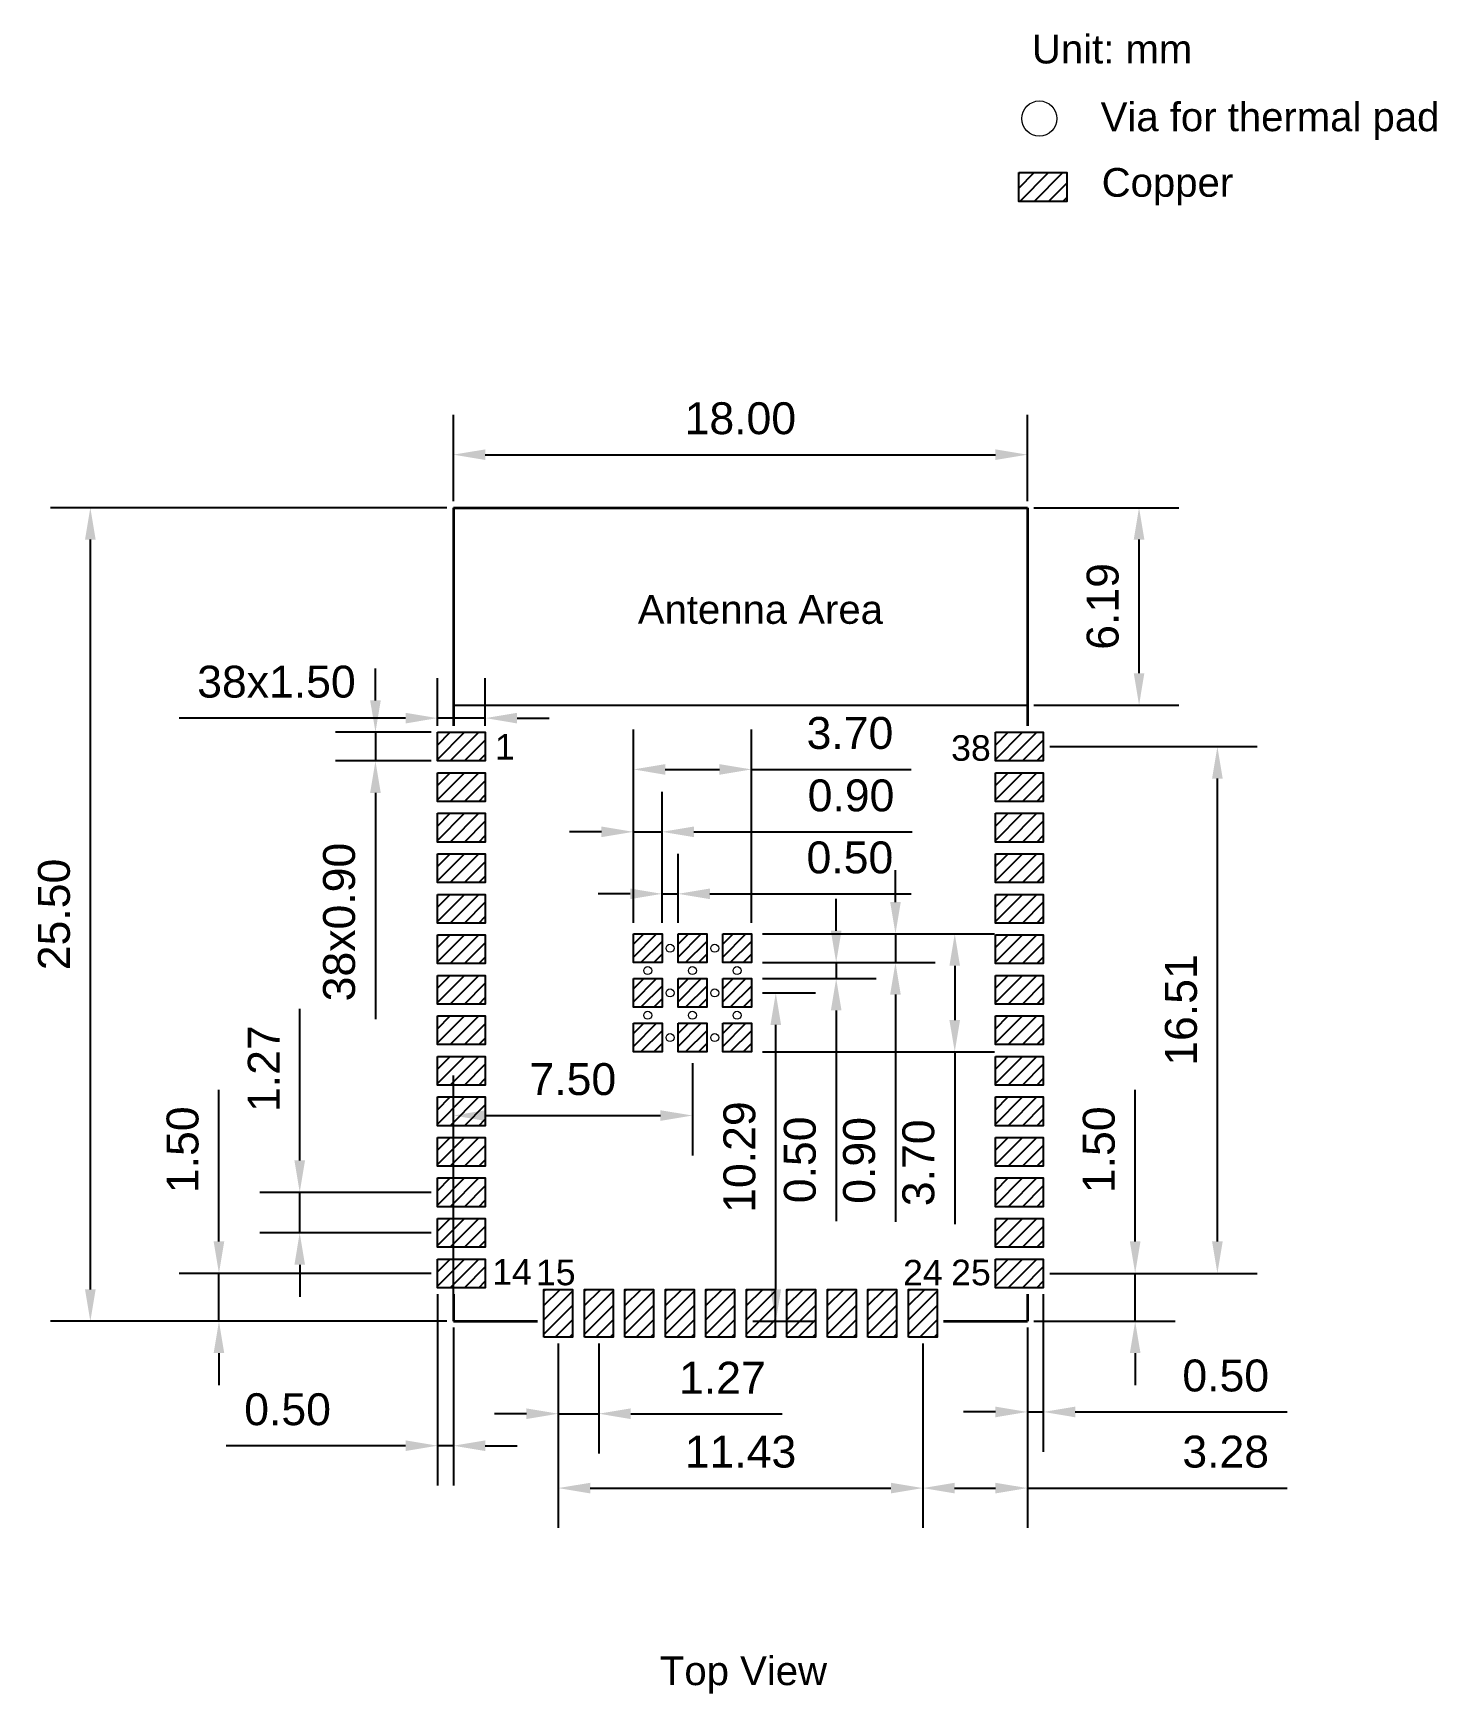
# Model space of a CAD drawing. Header units: millimetres. Extents: x 273.7 to 317.8, y 85.7 to 137.8.
import ezdxf

# ---------------------------------------------------------------- set-up
doc = ezdxf.new("R2010")
doc.units = ezdxf.units.MM
doc.layers.add('Outline', color=7, linetype='Continuous', lineweight=35)
doc.layers.add('细实线', color=7, linetype='Continuous', lineweight=15)
doc.layers.add('SOLDERMASKTOP_P', color=5, linetype='Continuous')
doc.styles.get("Standard").update_dxf_attribs({"font": 'arial.ttf'})
doc.dimstyles.new('ISO-25', dxfattribs={"dimtxt": 1, "dimasz": 1, "dimexe": 1.25, "dimexo": 0.2, "dimtad": 1, "dimzin": 1, "dimdsep": 46, "dimtxsty": 'Standard', "dimcen": 2.5, "dimadec": 0, "dimazin": 0, "dimtfac": 1, "dimtmove": 0, "dimatfit": 3, "dimfxl": 1, "dimarcsym": 0})

# ---------------------------------------------------------------- blocks, each defined once
blk = doc.blocks.new('*D800')
at = {"layer": 'Defpoints', "color": 0, "lineweight": -3, "transparency": 16777216}
for p in [(304.91, 124.573), (286.91, 122.912), (304.91, 122.912)]:
    blk.add_point(p, dxfattribs=at)
at = {"layer": '细实线', "color": 0, "lineweight": -2, "transparency": 16777216}
for p, q in [((286.91, 123.112), (286.91, 125.823)), ((304.91, 123.112), (304.91, 125.823)), ((287.91, 124.573), (303.91, 124.573))]:
    blk.add_line(p, q, dxfattribs=at)
at = {"layer": '细实线', "color": 0, "lineweight": -3, "transparency": 16777216}
for points in [[(287.91, 124.739), (287.91, 124.406), (286.91, 124.573)], [(303.91, 124.739), (303.91, 124.406), (304.91, 124.573)]]:
    blk.add_solid(points, dxfattribs=at)
at = {"layer": '细实线', "color": 0, "lineweight": -3, "transparency": 16777216, "insert": (295.91, 125.708), "char_height": 1, "attachment_point": 5}
blk.add_mtext('18.00', dxfattribs=at)
blk = doc.blocks.new('*D801')
at = {"layer": 'Defpoints', "color": 0, "lineweight": -3, "transparency": 16777216}
for p in [(286.91, 122.912), (275.525, 97.412), (286.91, 97.412)]:
    blk.add_point(p, dxfattribs=at)
at = {"layer": '细实线', "color": 0, "lineweight": -2, "transparency": 16777216}
for p, q in [((286.71, 122.912), (274.275, 122.912)), ((275.525, 121.912), (275.525, 98.412)), ((286.71, 97.412), (274.275, 97.412))]:
    blk.add_line(p, q, dxfattribs=at)
at = {"layer": '细实线', "color": 0, "lineweight": -3, "transparency": 16777216}
for points in [[(275.358, 121.912), (275.692, 121.912), (275.525, 122.912)], [(275.358, 98.412), (275.692, 98.412), (275.525, 97.412)]]:
    blk.add_solid(points, dxfattribs=at)
at = {"layer": '细实线', "color": 0, "lineweight": -3, "transparency": 16777216, "insert": (274.39, 110.162), "char_height": 1, "attachment_point": 5, "rotation": 90}
blk.add_mtext('25.50', dxfattribs=at)
blk = doc.blocks.new('*D802')
at = {"layer": 'Defpoints', "color": 0, "lineweight": -3, "transparency": 16777216}
for p in [(286.41, 116.316), (286.41, 115.872), (287.91, 115.872)]:
    blk.add_point(p, dxfattribs=at)
at = {"layer": '细实线', "color": 0, "lineweight": -2, "transparency": 16777216}
for p, q in [((286.41, 116.072), (286.41, 117.566)), ((287.91, 116.072), (287.91, 117.566)), ((285.41, 116.316), (278.314, 116.316)), ((287.91, 116.316), (286.41, 116.316)), ((288.91, 116.316), (289.91, 116.316))]:
    blk.add_line(p, q, dxfattribs=at)
at = {"layer": '细实线', "color": 0, "lineweight": -3, "transparency": 16777216}
for points in [[(285.41, 116.483), (285.41, 116.149), (286.41, 116.316)], [(288.91, 116.483), (288.91, 116.149), (287.91, 116.316)]]:
    blk.add_solid(points, dxfattribs=at)
at = {"layer": '细实线', "color": 0, "lineweight": -3, "transparency": 16777216, "insert": (281.362, 117.452), "char_height": 1, "attachment_point": 5}
blk.add_mtext('38x1.50', dxfattribs=at)
blk = doc.blocks.new('*D803')
at = {"layer": 'Defpoints', "color": 0, "lineweight": -3, "transparency": 16777216}
for p in [(286.41, 115.872), (284.467, 114.972), (286.41, 114.972)]:
    blk.add_point(p, dxfattribs=at)
at = {"layer": '细实线', "color": 0, "lineweight": -2, "transparency": 16777216}
for p, q in [((284.467, 116.872), (284.467, 117.872)), ((286.21, 115.872), (283.217, 115.872)), ((284.467, 115.872), (284.467, 114.972)), ((286.21, 114.972), (283.217, 114.972)), ((284.467, 113.972), (284.467, 106.876))]:
    blk.add_line(p, q, dxfattribs=at)
at = {"layer": '细实线', "color": 0, "lineweight": -3, "transparency": 16777216}
for points in [[(284.3, 116.872), (284.633, 116.872), (284.467, 115.872)], [(284.3, 113.972), (284.633, 113.972), (284.467, 114.972)]]:
    blk.add_solid(points, dxfattribs=at)
at = {"layer": '细实线', "color": 0, "lineweight": -3, "transparency": 16777216, "insert": (283.331, 109.924), "char_height": 1, "attachment_point": 5, "rotation": 90}
blk.add_mtext('38x0.90', dxfattribs=at)
blk = doc.blocks.new('*D804')
at = {"layer": 'Defpoints', "color": 0, "lineweight": -3, "transparency": 16777216}
for p in [(286.41, 98.462), (286.91, 97.412), (286.91, 93.511)]:
    blk.add_point(p, dxfattribs=at)
at = {"layer": '细实线', "color": 0, "lineweight": -2, "transparency": 16777216}
for p, q in [((286.41, 98.262), (286.41, 92.261)), ((286.91, 97.212), (286.91, 92.261)), ((285.41, 93.511), (279.789, 93.511)), ((286.91, 93.511), (286.41, 93.511)), ((287.91, 93.511), (288.91, 93.511))]:
    blk.add_line(p, q, dxfattribs=at)
at = {"layer": '细实线', "color": 0, "lineweight": -3, "transparency": 16777216}
for points in [[(285.41, 93.678), (285.41, 93.344), (286.41, 93.511)], [(287.91, 93.678), (287.91, 93.344), (286.91, 93.511)]]:
    blk.add_solid(points, dxfattribs=at)
at = {"layer": '细实线', "color": 0, "lineweight": -3, "transparency": 16777216, "insert": (281.711, 94.647), "char_height": 1, "attachment_point": 5}
blk.add_mtext('0.50', dxfattribs=at)
blk = doc.blocks.new('*D805')
at = {"layer": 'Defpoints', "color": 0, "lineweight": -3, "transparency": 16777216}
for p in [(279.559, 98.912), (286.41, 98.912), (286.91, 97.412)]:
    blk.add_point(p, dxfattribs=at)
at = {"layer": '细实线', "color": 0, "lineweight": -2, "transparency": 16777216}
for p, q in [((279.559, 99.912), (279.559, 104.662)), ((286.21, 98.912), (278.309, 98.912)), ((279.559, 97.412), (279.559, 98.912)), ((286.71, 97.412), (278.309, 97.412)), ((279.559, 96.412), (279.559, 95.412))]:
    blk.add_line(p, q, dxfattribs=at)
at = {"layer": '细实线', "color": 0, "lineweight": -3, "transparency": 16777216}
for points in [[(279.392, 99.912), (279.725, 99.912), (279.559, 98.912)], [(279.392, 96.412), (279.725, 96.412), (279.559, 97.412)]]:
    blk.add_solid(points, dxfattribs=at)
at = {"layer": '细实线', "color": 0, "lineweight": -3, "transparency": 16777216, "insert": (278.423, 102.787), "char_height": 1, "attachment_point": 5, "rotation": 90}
blk.add_mtext('1.50', dxfattribs=at)
blk = doc.blocks.new('*D806')
at = {"layer": 'Defpoints', "color": 0, "lineweight": -3, "transparency": 16777216}
for p in [(282.091, 101.452), (286.41, 101.452), (286.41, 100.182)]:
    blk.add_point(p, dxfattribs=at)
at = {"layer": '细实线', "color": 0, "lineweight": -2, "transparency": 16777216}
for p, q in [((282.091, 102.452), (282.091, 107.206)), ((286.21, 101.452), (280.841, 101.452)), ((282.091, 100.182), (282.091, 101.452)), ((286.21, 100.182), (280.841, 100.182)), ((282.091, 99.182), (282.091, 98.182))]:
    blk.add_line(p, q, dxfattribs=at)
at = {"layer": '细实线', "color": 0, "lineweight": -3, "transparency": 16777216}
for points in [[(281.925, 102.452), (282.258, 102.452), (282.091, 101.452)], [(281.925, 99.182), (282.258, 99.182), (282.091, 100.182)]]:
    blk.add_solid(points, dxfattribs=at)
at = {"layer": '细实线', "color": 0, "lineweight": -3, "transparency": 16777216, "insert": (280.964, 105.329), "char_height": 1, "attachment_point": 5, "rotation": 90}
blk.add_mtext('1.27', dxfattribs=at)
blk = doc.blocks.new('*D807')
at = {"layer": 'Defpoints', "color": 0, "lineweight": -3, "transparency": 16777216}
for p in [(290.2, 96.912), (291.47, 96.912), (291.47, 94.514)]:
    blk.add_point(p, dxfattribs=at)
at = {"layer": '细实线', "color": 0, "lineweight": -2, "transparency": 16777216}
for p, q in [((290.2, 96.712), (290.2, 93.264)), ((291.47, 96.712), (291.47, 93.264)), ((289.2, 94.514), (288.2, 94.514)), ((290.2, 94.514), (291.47, 94.514)), ((292.47, 94.514), (297.223, 94.514))]:
    blk.add_line(p, q, dxfattribs=at)
at = {"layer": '细实线', "color": 0, "lineweight": -3, "transparency": 16777216}
for points in [[(289.2, 94.68), (289.2, 94.347), (290.2, 94.514)], [(292.47, 94.68), (292.47, 94.347), (291.47, 94.514)]]:
    blk.add_solid(points, dxfattribs=at)
at = {"layer": '细实线', "color": 0, "lineweight": -3, "transparency": 16777216, "insert": (295.347, 95.641), "char_height": 1, "attachment_point": 5}
blk.add_mtext('1.27', dxfattribs=at)
blk = doc.blocks.new('*D808')
at = {"layer": 'Defpoints', "color": 0, "lineweight": -3, "transparency": 16777216}
for p in [(304.91, 97.412), (301.63, 96.912), (304.91, 92.183)]:
    blk.add_point(p, dxfattribs=at)
at = {"layer": '细实线', "color": 0, "lineweight": -2, "transparency": 16777216}
for p, q in [((304.91, 97.212), (304.91, 90.933)), ((301.63, 96.712), (301.63, 90.933)), ((302.63, 92.183), (303.91, 92.183)), ((304.91, 92.183), (313.054, 92.183))]:
    blk.add_line(p, q, dxfattribs=at)
at = {"layer": '细实线', "color": 0, "lineweight": -3, "transparency": 16777216}
for points in [[(302.63, 92.349), (302.63, 92.016), (301.63, 92.183)], [(303.91, 92.349), (303.91, 92.016), (304.91, 92.183)]]:
    blk.add_solid(points, dxfattribs=at)
at = {"layer": '细实线', "color": 0, "lineweight": -3, "transparency": 16777216, "insert": (311.13, 93.319), "char_height": 1, "attachment_point": 5}
blk.add_mtext('3.28', dxfattribs=at)
blk = doc.blocks.new('*D809')
at = {"layer": 'Defpoints', "color": 0, "lineweight": -3, "transparency": 16777216}
for p in [(305.41, 98.912), (308.291, 98.912), (304.91, 97.412)]:
    blk.add_point(p, dxfattribs=at)
at = {"layer": '细实线', "color": 0, "lineweight": -2, "transparency": 16777216}
for p, q in [((308.291, 99.912), (308.291, 104.662)), ((305.61, 98.912), (309.541, 98.912)), ((308.291, 97.412), (308.291, 98.912)), ((305.11, 97.412), (309.541, 97.412)), ((308.291, 96.412), (308.291, 95.412))]:
    blk.add_line(p, q, dxfattribs=at)
at = {"layer": '细实线', "color": 0, "lineweight": -3, "transparency": 16777216}
for points in [[(308.124, 99.912), (308.458, 99.912), (308.291, 98.912)], [(308.124, 96.412), (308.458, 96.412), (308.291, 97.412)]]:
    blk.add_solid(points, dxfattribs=at)
at = {"layer": '细实线', "color": 0, "lineweight": -3, "transparency": 16777216, "insert": (307.156, 102.787), "char_height": 1, "attachment_point": 5, "rotation": 90}
blk.add_mtext('1.50', dxfattribs=at)
blk = doc.blocks.new('*D810')
at = {"layer": 'Defpoints', "color": 0, "lineweight": -3, "transparency": 16777216}
for p in [(305.41, 98.462), (304.91, 97.412), (305.41, 94.569)]:
    blk.add_point(p, dxfattribs=at)
at = {"layer": '细实线', "color": 0, "lineweight": -2, "transparency": 16777216}
for p, q in [((305.41, 98.262), (305.41, 93.319)), ((304.91, 97.212), (304.91, 93.319)), ((303.91, 94.569), (302.91, 94.569)), ((304.91, 94.569), (305.41, 94.569)), ((306.41, 94.569), (313.053, 94.569))]:
    blk.add_line(p, q, dxfattribs=at)
at = {"layer": '细实线', "color": 0, "lineweight": -3, "transparency": 16777216}
for points in [[(303.91, 94.736), (303.91, 94.402), (304.91, 94.569)], [(306.41, 94.736), (306.41, 94.402), (305.41, 94.569)]]:
    blk.add_solid(points, dxfattribs=at)
at = {"layer": '细实线', "color": 0, "lineweight": -3, "transparency": 16777216, "insert": (311.131, 95.705), "char_height": 1, "attachment_point": 5}
blk.add_mtext('0.50', dxfattribs=at)
blk = doc.blocks.new('*D811')
at = {"layer": 'Defpoints', "color": 0, "lineweight": -3, "transparency": 16777216}
for p in [(293.455, 112.752), (292.555, 109.702), (293.455, 109.702)]:
    blk.add_point(p, dxfattribs=at)
at = {"layer": '细实线', "color": 0, "lineweight": -2, "transparency": 16777216}
for p, q in [((292.555, 109.902), (292.555, 114.002)), ((293.455, 109.902), (293.455, 114.002)), ((291.555, 112.752), (290.555, 112.752)), ((292.555, 112.752), (293.455, 112.752)), ((294.455, 112.752), (301.302, 112.752))]:
    blk.add_line(p, q, dxfattribs=at)
at = {"layer": '细实线', "color": 0, "lineweight": -3, "transparency": 16777216}
for points in [[(291.555, 112.918), (291.555, 112.585), (292.555, 112.752)], [(294.455, 112.918), (294.455, 112.585), (293.455, 112.752)]]:
    blk.add_solid(points, dxfattribs=at)
at = {"layer": '细实线', "color": 0, "lineweight": -3, "transparency": 16777216, "insert": (299.38, 113.887), "char_height": 1, "attachment_point": 5}
blk.add_mtext('0.90', dxfattribs=at)
blk = doc.blocks.new('*D812')
at = {"layer": 'Defpoints', "color": 0, "lineweight": -3, "transparency": 16777216}
for p in [(293.955, 110.808), (293.455, 109.702), (293.955, 109.702)]:
    blk.add_point(p, dxfattribs=at)
at = {"layer": '细实线', "color": 0, "lineweight": -2, "transparency": 16777216}
for p, q in [((293.455, 109.902), (293.455, 112.058)), ((293.955, 109.902), (293.955, 112.058)), ((292.455, 110.808), (291.455, 110.808)), ((293.455, 110.808), (293.955, 110.808)), ((294.955, 110.808), (301.267, 110.808))]:
    blk.add_line(p, q, dxfattribs=at)
at = {"layer": '细实线', "color": 0, "lineweight": -3, "transparency": 16777216}
for points in [[(292.455, 110.975), (292.455, 110.642), (293.455, 110.808)], [(294.955, 110.975), (294.955, 110.642), (293.955, 110.808)]]:
    blk.add_solid(points, dxfattribs=at)
at = {"layer": '细实线', "color": 0, "lineweight": -3, "transparency": 16777216, "insert": (299.345, 111.944), "char_height": 1, "attachment_point": 5}
blk.add_mtext('0.50', dxfattribs=at)
blk = doc.blocks.new('*D813')
at = {"layer": 'Defpoints', "color": 0, "lineweight": -3, "transparency": 16777216}
for p in [(296.255, 114.708), (292.555, 109.702), (296.255, 109.702)]:
    blk.add_point(p, dxfattribs=at)
at = {"layer": '细实线', "color": 0, "lineweight": -2, "transparency": 16777216}
for p, q in [((292.555, 109.902), (292.555, 115.958)), ((296.255, 109.902), (296.255, 115.958)), ((293.555, 114.708), (295.255, 114.708)), ((296.255, 114.708), (301.269, 114.708))]:
    blk.add_line(p, q, dxfattribs=at)
at = {"layer": '细实线', "color": 0, "lineweight": -3, "transparency": 16777216}
for points in [[(293.555, 114.874), (293.555, 114.541), (292.555, 114.708)], [(295.255, 114.874), (295.255, 114.541), (296.255, 114.708)]]:
    blk.add_solid(points, dxfattribs=at)
at = {"layer": '细实线', "color": 0, "lineweight": -3, "transparency": 16777216, "insert": (299.347, 115.844), "char_height": 1, "attachment_point": 5}
blk.add_mtext('3.70', dxfattribs=at)
blk = doc.blocks.new('*D814')
at = {"layer": 'Defpoints', "color": 0, "lineweight": -3, "transparency": 16777216}
for p in [(296.405, 109.552), (296.405, 108.652), (300.774, 108.652)]:
    blk.add_point(p, dxfattribs=at)
at = {"layer": '细实线', "color": 0, "lineweight": -2, "transparency": 16777216}
for p, q in [((300.774, 110.552), (300.774, 111.552)), ((296.605, 109.552), (302.024, 109.552)), ((300.774, 109.552), (300.774, 108.652)), ((296.605, 108.652), (302.024, 108.652)), ((300.774, 107.652), (300.774, 100.531))]:
    blk.add_line(p, q, dxfattribs=at)
at = {"layer": '细实线', "color": 0, "lineweight": -3, "transparency": 16777216}
for points in [[(300.607, 110.552), (300.94, 110.552), (300.774, 109.552)], [(300.607, 107.652), (300.94, 107.652), (300.774, 108.652)]]:
    blk.add_solid(points, dxfattribs=at)
at = {"layer": '细实线', "color": 0, "lineweight": -3, "transparency": 16777216, "insert": (299.638, 102.453), "char_height": 1, "attachment_point": 5, "rotation": 90}
blk.add_mtext('0.90', dxfattribs=at)
blk = doc.blocks.new('*D815')
at = {"layer": 'Defpoints', "color": 0, "lineweight": -3, "transparency": 16777216}
for p in [(296.405, 108.652), (296.405, 108.152), (298.915, 108.152)]:
    blk.add_point(p, dxfattribs=at)
at = {"layer": '细实线', "color": 0, "lineweight": -2, "transparency": 16777216}
for p, q in [((298.915, 109.652), (298.915, 110.652)), ((296.605, 108.652), (300.165, 108.652)), ((298.915, 108.652), (298.915, 108.152)), ((296.605, 108.152), (300.165, 108.152)), ((298.915, 107.152), (298.915, 100.549))]:
    blk.add_line(p, q, dxfattribs=at)
at = {"layer": '细实线', "color": 0, "lineweight": -3, "transparency": 16777216}
for points in [[(298.748, 109.652), (299.082, 109.652), (298.915, 108.652)], [(298.748, 107.152), (299.082, 107.152), (298.915, 108.152)]]:
    blk.add_solid(points, dxfattribs=at)
at = {"layer": '细实线', "color": 0, "lineweight": -3, "transparency": 16777216, "insert": (297.78, 102.471), "char_height": 1, "attachment_point": 5, "rotation": 90}
blk.add_mtext('0.50', dxfattribs=at)
blk = doc.blocks.new('*D816')
at = {"layer": 'Defpoints', "color": 0, "lineweight": -3, "transparency": 16777216}
for p in [(296.405, 109.552), (296.405, 105.852), (302.633, 105.852)]:
    blk.add_point(p, dxfattribs=at)
at = {"layer": '细实线', "color": 0, "lineweight": -2, "transparency": 16777216}
for p, q in [((296.605, 109.552), (303.883, 109.552)), ((302.633, 108.552), (302.633, 106.852)), ((296.605, 105.852), (303.883, 105.852)), ((302.633, 105.852), (302.633, 100.456))]:
    blk.add_line(p, q, dxfattribs=at)
at = {"layer": '细实线', "color": 0, "lineweight": -3, "transparency": 16777216}
for points in [[(302.466, 108.552), (302.799, 108.552), (302.633, 109.552)], [(302.466, 106.852), (302.799, 106.852), (302.633, 105.852)]]:
    blk.add_solid(points, dxfattribs=at)
at = {"layer": '细实线', "color": 0, "lineweight": -3, "transparency": 16777216, "insert": (301.497, 102.378), "char_height": 1, "attachment_point": 5, "rotation": 90}
blk.add_mtext('3.70', dxfattribs=at)
blk = doc.blocks.new('*D817')
at = {"layer": 'Defpoints', "color": 0, "lineweight": -3, "transparency": 16777216}
for p in [(294.405, 105.702), (294.405, 103.86), (286.91, 97.412)]:
    blk.add_point(p, dxfattribs=at)
at = {"layer": '细实线', "color": 0, "lineweight": -2, "transparency": 16777216}
for p, q in [((294.405, 105.502), (294.405, 102.61)), ((286.91, 97.612), (286.91, 105.11)), ((287.91, 103.86), (293.405, 103.86))]:
    blk.add_line(p, q, dxfattribs=at)
at = {"layer": '细实线', "color": 0, "lineweight": -3, "transparency": 16777216}
for points in [[(287.91, 104.026), (287.91, 103.693), (286.91, 103.86)], [(293.405, 104.026), (293.405, 103.693), (294.405, 103.86)]]:
    blk.add_solid(points, dxfattribs=at)
at = {"layer": '细实线', "color": 0, "lineweight": -3, "transparency": 16777216, "insert": (290.657, 104.995), "char_height": 1, "attachment_point": 5}
blk.add_mtext('7.50', dxfattribs=at)
blk = doc.blocks.new('*D818')
at = {"layer": 'Defpoints', "color": 0, "lineweight": -3, "transparency": 16777216}
for p in [(296.405, 107.702), (297.021, 107.702), (296.1, 97.412)]:
    blk.add_point(p, dxfattribs=at)
at = {"layer": '细实线', "color": 0, "lineweight": -2, "transparency": 16777216}
for p, q in [((296.605, 107.702), (298.271, 107.702)), ((297.021, 98.412), (297.021, 106.702)), ((296.3, 97.412), (298.271, 97.412))]:
    blk.add_line(p, q, dxfattribs=at)
at = {"layer": '细实线', "color": 0, "lineweight": -3, "transparency": 16777216}
for points in [[(296.854, 106.702), (297.187, 106.702), (297.021, 107.702)], [(296.854, 98.412), (297.187, 98.412), (297.021, 97.412)]]:
    blk.add_solid(points, dxfattribs=at)
at = {"layer": '细实线', "color": 0, "lineweight": -3, "transparency": 16777216, "insert": (295.885, 102.557), "char_height": 1, "attachment_point": 5, "rotation": 90}
blk.add_mtext('10.29', dxfattribs=at)
blk = doc.blocks.new('*D819')
at = {"layer": 'Defpoints', "color": 0, "lineweight": -3, "transparency": 16777216}
for p in [(305.41, 115.422), (310.869, 115.422), (305.41, 98.912)]:
    blk.add_point(p, dxfattribs=at)
at = {"layer": '细实线', "color": 0, "lineweight": -2, "transparency": 16777216}
for p, q in [((305.61, 115.422), (312.119, 115.422)), ((310.869, 99.912), (310.869, 114.422)), ((305.61, 98.912), (312.119, 98.912))]:
    blk.add_line(p, q, dxfattribs=at)
at = {"layer": '细实线', "color": 0, "lineweight": -3, "transparency": 16777216}
for points in [[(310.702, 114.422), (311.036, 114.422), (310.869, 115.422)], [(310.702, 99.912), (311.036, 99.912), (310.869, 98.912)]]:
    blk.add_solid(points, dxfattribs=at)
at = {"layer": '细实线', "color": 0, "lineweight": -3, "transparency": 16777216, "insert": (309.733, 107.167), "char_height": 1, "attachment_point": 5, "rotation": 90}
blk.add_mtext('16.51', dxfattribs=at)
blk = doc.blocks.new('*D820')
at = {"layer": 'Defpoints', "color": 0, "lineweight": -3, "transparency": 16777216}
for p in [(304.91, 122.912), (308.413, 122.912), (304.91, 116.722)]:
    blk.add_point(p, dxfattribs=at)
at = {"layer": '细实线', "color": 0, "lineweight": -2, "transparency": 16777216}
for p, q in [((305.11, 122.912), (309.663, 122.912)), ((308.413, 117.722), (308.413, 121.912)), ((305.11, 116.722), (309.663, 116.722))]:
    blk.add_line(p, q, dxfattribs=at)
at = {"layer": '细实线', "color": 0, "lineweight": -3, "transparency": 16777216}
for points in [[(308.246, 121.912), (308.579, 121.912), (308.413, 122.912)], [(308.246, 117.722), (308.579, 117.722), (308.413, 116.722)]]:
    blk.add_solid(points, dxfattribs=at)
at = {"layer": '细实线', "color": 0, "lineweight": -3, "transparency": 16777216, "insert": (307.277, 119.817), "char_height": 1, "attachment_point": 5, "rotation": 90}
blk.add_mtext('6.19', dxfattribs=at)
blk = doc.blocks.new('*D821')
at = {"layer": 'Defpoints', "color": 0, "lineweight": -3, "transparency": 16777216}
for p in [(290.2, 96.912), (301.63, 96.912), (301.63, 92.183)]:
    blk.add_point(p, dxfattribs=at)
at = {"layer": '细实线', "color": 0, "lineweight": -2, "transparency": 16777216}
for p, q in [((290.2, 96.712), (290.2, 90.933)), ((301.63, 96.712), (301.63, 90.933)), ((291.2, 92.183), (300.63, 92.183))]:
    blk.add_line(p, q, dxfattribs=at)
at = {"layer": '细实线', "color": 0, "lineweight": -3, "transparency": 16777216}
for points in [[(291.2, 92.349), (291.2, 92.016), (290.2, 92.183)], [(300.63, 92.349), (300.63, 92.016), (301.63, 92.183)]]:
    blk.add_solid(points, dxfattribs=at)
at = {"layer": '细实线', "color": 0, "lineweight": -3, "transparency": 16777216, "insert": (295.915, 93.319), "char_height": 1, "attachment_point": 5}
blk.add_mtext('11.43', dxfattribs=at)

msp = doc.modelspace()

# ---------------------------------------------------------------- hatches: boundary and pattern name
at = {"layer": 'SOLDERMASKTOP_P'}
h = msp.add_hatch(dxfattribs=at)
h.set_pattern_fill('ANSI31', color=256, scale=0.1)
h.set_pattern_definition([(45, (-182.3582, 126.37066), (-0.2245064, 0.2245064), [])])
h.paths.add_polyline_path([(304.643, 133.413), (304.643, 132.513), (306.143, 132.513), (306.143, 133.413)])
at = {"layer": '细实线', "lineweight": -3}
h = msp.add_hatch(dxfattribs=at)
h.set_pattern_fill('ANSI31', color=5, scale=0.1)
h.set_pattern_definition([(45, (63.08117, 16.52), (-0.2245064, 0.2245064), [])])
h.paths.add_polyline_path([(286.41, 115.872), (286.41, 114.972), (287.91, 114.972), (287.91, 115.872)])
h = msp.add_hatch(dxfattribs=at)
h.set_pattern_fill('ANSI31', color=5, scale=0.1)
h.set_pattern_definition([(45, (80.58117, 16.52), (-0.2245064, 0.2245064), [])])
h.paths.add_polyline_path([(303.91, 115.872), (303.91, 114.972), (305.41, 114.972), (305.41, 115.872)])
h = msp.add_hatch(dxfattribs=at)
h.set_pattern_fill('ANSI31', color=5, scale=0.1)
h.set_pattern_definition([(45, (63.08117, 15.25), (-0.2245064, 0.2245064), [])])
h.paths.add_polyline_path([(286.41, 114.602), (286.41, 113.702), (287.91, 113.702), (287.91, 114.602)])
h = msp.add_hatch(dxfattribs=at)
h.set_pattern_fill('ANSI31', color=5, scale=0.1)
h.set_pattern_definition([(45, (80.58117, 15.25), (-0.2245064, 0.2245064), [])])
h.paths.add_polyline_path([(303.91, 114.602), (303.91, 113.702), (305.41, 113.702), (305.41, 114.602)])
h = msp.add_hatch(dxfattribs=at)
h.set_pattern_fill('ANSI31', color=5, scale=0.1)
h.set_pattern_definition([(45, (63.08117, 13.98), (-0.2245064, 0.2245064), [])])
h.paths.add_polyline_path([(286.41, 113.332), (286.41, 112.432), (287.91, 112.432), (287.91, 113.332)])
h = msp.add_hatch(dxfattribs=at)
h.set_pattern_fill('ANSI31', color=5, scale=0.1)
h.set_pattern_definition([(45, (80.58117, 13.98), (-0.2245064, 0.2245064), [])])
h.paths.add_polyline_path([(303.91, 113.332), (303.91, 112.432), (305.41, 112.432), (305.41, 113.332)])
h = msp.add_hatch(dxfattribs=at)
h.set_pattern_fill('ANSI31', color=5, scale=0.1)
h.set_pattern_definition([(45, (63.08117, 12.71), (-0.2245064, 0.2245064), [])])
h.paths.add_polyline_path([(286.41, 112.062), (286.41, 111.162), (287.91, 111.162), (287.91, 112.062)])
h = msp.add_hatch(dxfattribs=at)
h.set_pattern_fill('ANSI31', color=5, scale=0.1)
h.set_pattern_definition([(45, (80.58117, 12.71), (-0.2245064, 0.2245064), [])])
h.paths.add_polyline_path([(303.91, 112.062), (303.91, 111.162), (305.41, 111.162), (305.41, 112.062)])
h = msp.add_hatch(dxfattribs=at)
h.set_pattern_fill('ANSI31', color=5, scale=0.1)
h.set_pattern_definition([(45, (63.08117, 11.44), (-0.2245064, 0.2245064), [])])
h.paths.add_polyline_path([(286.41, 110.792), (286.41, 109.892), (287.91, 109.892), (287.91, 110.792)])
h = msp.add_hatch(dxfattribs=at)
h.set_pattern_fill('ANSI31', color=5, scale=0.1)
h.set_pattern_definition([(45, (80.58117, 11.44), (-0.2245064, 0.2245064), [])])
h.paths.add_polyline_path([(303.91, 110.792), (303.91, 109.892), (305.41, 109.892), (305.41, 110.792)])
h = msp.add_hatch(dxfattribs=at)
h.set_pattern_fill('ANSI31', color=5, scale=0.1)
h.set_pattern_definition([(45, (63.08117, 10.17), (-0.2245064, 0.2245064), [])])
h.paths.add_polyline_path([(286.41, 109.522), (286.41, 108.622), (287.91, 108.622), (287.91, 109.522)])
h = msp.add_hatch(dxfattribs=at)
h.set_pattern_fill('ANSI31', color=5, scale=0.09)
h.set_pattern_definition([(45, (85.97597, 8.1202), (-0.20205576, 0.20205576), [])])
h.paths.add_polyline_path([(292.555, 109.552), (292.555, 108.652), (293.455, 108.652), (293.455, 109.552)])
h = msp.add_hatch(dxfattribs=at)
h.set_pattern_fill('ANSI31', color=5, scale=0.09)
h.set_pattern_definition([(45, (87.37597, 8.1202), (-0.20205576, 0.20205576), [])])
h.paths.add_polyline_path([(293.955, 109.552), (293.955, 108.652), (294.855, 108.652), (294.855, 109.552)])
h = msp.add_hatch(dxfattribs=at)
h.set_pattern_fill('ANSI31', color=5, scale=0.09)
h.set_pattern_definition([(45, (88.77597, 8.1202), (-0.20205576, 0.20205576), [])])
h.paths.add_polyline_path([(295.355, 109.552), (295.355, 108.652), (296.255, 108.652), (296.255, 109.552)])
h = msp.add_hatch(dxfattribs=at)
h.set_pattern_fill('ANSI31', color=5, scale=0.1)
h.set_pattern_definition([(45, (80.58117, 10.17), (-0.2245064, 0.2245064), [])])
h.paths.add_polyline_path([(303.91, 109.522), (303.91, 108.622), (305.41, 108.622), (305.41, 109.522)])
h = msp.add_hatch(dxfattribs=at)
h.set_pattern_fill('ANSI31', color=5, scale=0.1)
h.set_pattern_definition([(45, (63.08117, 8.9), (-0.2245064, 0.2245064), [])])
h.paths.add_polyline_path([(286.41, 108.252), (286.41, 107.352), (287.91, 107.352), (287.91, 108.252)])
h = msp.add_hatch(dxfattribs=at)
h.set_pattern_fill('ANSI31', color=5, scale=0.09)
h.set_pattern_definition([(45, (85.97597, 6.7202), (-0.20205576, 0.20205576), [])])
h.paths.add_polyline_path([(292.555, 108.152), (292.555, 107.252), (293.455, 107.252), (293.455, 108.152)])
h = msp.add_hatch(dxfattribs=at)
h.set_pattern_fill('ANSI31', color=5, scale=0.09)
h.set_pattern_definition([(45, (87.37597, 6.7202), (-0.20205576, 0.20205576), [])])
h.paths.add_polyline_path([(293.955, 108.152), (293.955, 107.252), (294.855, 107.252), (294.855, 108.152)])
h = msp.add_hatch(dxfattribs=at)
h.set_pattern_fill('ANSI31', color=5, scale=0.09)
h.set_pattern_definition([(45, (88.77597, 6.7202), (-0.20205576, 0.20205576), [])])
h.paths.add_polyline_path([(295.355, 108.152), (295.355, 107.252), (296.255, 107.252), (296.255, 108.152)])
h = msp.add_hatch(dxfattribs=at)
h.set_pattern_fill('ANSI31', color=5, scale=0.1)
h.set_pattern_definition([(45, (80.58117, 8.9), (-0.2245064, 0.2245064), [])])
h.paths.add_polyline_path([(303.91, 108.252), (303.91, 107.352), (305.41, 107.352), (305.41, 108.252)])
h = msp.add_hatch(dxfattribs=at)
h.set_pattern_fill('ANSI31', color=5, scale=0.1)
h.set_pattern_definition([(45, (63.08117, 7.63), (-0.2245064, 0.2245064), [])])
h.paths.add_polyline_path([(286.41, 106.982), (286.41, 106.082), (287.91, 106.082), (287.91, 106.982)])
h = msp.add_hatch(dxfattribs=at)
h.set_pattern_fill('ANSI31', color=5, scale=0.09)
h.set_pattern_definition([(45, (85.97597, 5.3202), (-0.20205576, 0.20205576), [])])
h.paths.add_polyline_path([(292.555, 106.752), (292.555, 105.852), (293.455, 105.852), (293.455, 106.752)])
h = msp.add_hatch(dxfattribs=at)
h.set_pattern_fill('ANSI31', color=5, scale=0.09)
h.set_pattern_definition([(45, (87.37597, 5.3202), (-0.20205576, 0.20205576), [])])
h.paths.add_polyline_path([(293.955, 106.752), (293.955, 105.852), (294.855, 105.852), (294.855, 106.752)])
h = msp.add_hatch(dxfattribs=at)
h.set_pattern_fill('ANSI31', color=5, scale=0.09)
h.set_pattern_definition([(45, (88.77597, 5.3202), (-0.20205576, 0.20205576), [])])
h.paths.add_polyline_path([(295.355, 106.752), (295.355, 105.852), (296.255, 105.852), (296.255, 106.752)])
h = msp.add_hatch(dxfattribs=at)
h.set_pattern_fill('ANSI31', color=5, scale=0.1)
h.set_pattern_definition([(45, (80.58117, 7.63), (-0.2245064, 0.2245064), [])])
h.paths.add_polyline_path([(303.91, 106.982), (303.91, 106.082), (305.41, 106.082), (305.41, 106.982)])
h = msp.add_hatch(dxfattribs=at)
h.set_pattern_fill('ANSI31', color=5, scale=0.1)
h.set_pattern_definition([(45, (63.08117, 6.36), (-0.2245064, 0.2245064), [])])
h.paths.add_polyline_path([(286.41, 105.712), (286.41, 104.812), (287.91, 104.812), (287.91, 105.712)])
h = msp.add_hatch(dxfattribs=at)
h.set_pattern_fill('ANSI31', color=5, scale=0.1)
h.set_pattern_definition([(45, (80.58117, 6.36), (-0.2245064, 0.2245064), [])])
h.paths.add_polyline_path([(303.91, 105.712), (303.91, 104.812), (305.41, 104.812), (305.41, 105.712)])
h = msp.add_hatch(dxfattribs=at)
h.set_pattern_fill('ANSI31', color=5, scale=0.1)
h.set_pattern_definition([(45, (63.08117, 5.09), (-0.2245064, 0.2245064), [])])
h.paths.add_polyline_path([(286.41, 104.442), (286.41, 103.542), (287.91, 103.542), (287.91, 104.442)])
h = msp.add_hatch(dxfattribs=at)
h.set_pattern_fill('ANSI31', color=5, scale=0.1)
h.set_pattern_definition([(45, (80.58117, 5.09), (-0.2245064, 0.2245064), [])])
h.paths.add_polyline_path([(303.91, 104.442), (303.91, 103.542), (305.41, 103.542), (305.41, 104.442)])
h = msp.add_hatch(dxfattribs=at)
h.set_pattern_fill('ANSI31', color=5, scale=0.1)
h.set_pattern_definition([(45, (63.08117, 3.82), (-0.2245064, 0.2245064), [])])
h.paths.add_polyline_path([(286.41, 103.172), (286.41, 102.272), (287.91, 102.272), (287.91, 103.172)])
h = msp.add_hatch(dxfattribs=at)
h.set_pattern_fill('ANSI31', color=5, scale=0.1)
h.set_pattern_definition([(45, (80.58117, 3.82), (-0.2245064, 0.2245064), [])])
h.paths.add_polyline_path([(303.91, 103.172), (303.91, 102.272), (305.41, 102.272), (305.41, 103.172)])
h = msp.add_hatch(dxfattribs=at)
h.set_pattern_fill('ANSI31', color=5, scale=0.1)
h.set_pattern_definition([(45, (63.08117, 2.55), (-0.2245064, 0.2245064), [])])
h.paths.add_polyline_path([(286.41, 101.902), (286.41, 101.002), (287.91, 101.002), (287.91, 101.902)])
h = msp.add_hatch(dxfattribs=at)
h.set_pattern_fill('ANSI31', color=5, scale=0.1)
h.set_pattern_definition([(45, (80.58117, 2.55), (-0.2245064, 0.2245064), [])])
h.paths.add_polyline_path([(303.91, 101.902), (303.91, 101.002), (305.41, 101.002), (305.41, 101.902)])
h = msp.add_hatch(dxfattribs=at)
h.set_pattern_fill('ANSI31', color=5, scale=0.1)
h.set_pattern_definition([(45, (63.08117, 1.28), (-0.2245064, 0.2245064), [])])
h.paths.add_polyline_path([(286.41, 100.632), (286.41, 99.732), (287.91, 99.732), (287.91, 100.632)])
h = msp.add_hatch(dxfattribs=at)
h.set_pattern_fill('ANSI31', color=5, scale=0.1)
h.set_pattern_definition([(45, (80.58117, 1.28), (-0.2245064, 0.2245064), [])])
h.paths.add_polyline_path([(303.91, 100.632), (303.91, 99.732), (305.41, 99.732), (305.41, 100.632)])
h = msp.add_hatch(dxfattribs=at)
h.set_pattern_fill('ANSI31', color=5, scale=0.1)
h.set_pattern_definition([(45, (63.08117, 0.01), (-0.2245064, 0.2245064), [])])
h.paths.add_polyline_path([(286.41, 99.362), (286.41, 98.462), (287.91, 98.462), (287.91, 99.362)])
h = msp.add_hatch(dxfattribs=at)
h.set_pattern_fill('ANSI31', color=5, scale=0.1)
h.set_pattern_definition([(45, (80.58117, 0.01), (-0.2245064, 0.2245064), [])])
h.paths.add_polyline_path([(303.91, 99.362), (303.91, 98.462), (305.41, 98.462), (305.41, 99.362)])
h = msp.add_hatch(dxfattribs=at)
h.set_pattern_fill('ANSI31', color=5, scale=0.1)
h.set_pattern_definition([(45, (62.98117, 0), (-0.2245064, 0.2245064), [])])
h.paths.add_polyline_path([(289.75, 98.412), (289.75, 96.912), (290.65, 96.912), (290.65, 98.412)])
h = msp.add_hatch(dxfattribs=at)
h.set_pattern_fill('ANSI31', color=5, scale=0.1)
h.set_pattern_definition([(45, (64.25117, 0), (-0.2245064, 0.2245064), [])])
h.paths.add_polyline_path([(291.02, 98.412), (291.02, 96.912), (291.92, 96.912), (291.92, 98.412)])
h = msp.add_hatch(dxfattribs=at)
h.set_pattern_fill('ANSI31', color=5, scale=0.1)
h.set_pattern_definition([(45, (65.52117, 0), (-0.2245064, 0.2245064), [])])
h.paths.add_polyline_path([(292.29, 98.412), (292.29, 96.912), (293.19, 96.912), (293.19, 98.412)])
h = msp.add_hatch(dxfattribs=at)
h.set_pattern_fill('ANSI31', color=5, scale=0.1)
h.set_pattern_definition([(45, (66.79117, 0), (-0.2245064, 0.2245064), [])])
h.paths.add_polyline_path([(293.56, 98.412), (293.56, 96.912), (294.46, 96.912), (294.46, 98.412)])
h = msp.add_hatch(dxfattribs=at)
h.set_pattern_fill('ANSI31', color=5, scale=0.1)
h.set_pattern_definition([(45, (68.06117, 0), (-0.2245064, 0.2245064), [])])
h.paths.add_polyline_path([(294.83, 98.412), (294.83, 96.912), (295.73, 96.912), (295.73, 98.412)])
h = msp.add_hatch(dxfattribs=at)
h.set_pattern_fill('ANSI31', color=5, scale=0.1)
h.set_pattern_definition([(45, (69.33117, 0), (-0.2245064, 0.2245064), [])])
h.paths.add_polyline_path([(296.1, 98.412), (296.1, 96.912), (297, 96.912), (297, 98.412)])
h = msp.add_hatch(dxfattribs=at)
h.set_pattern_fill('ANSI31', color=5, scale=0.1)
h.set_pattern_definition([(45, (70.60117, 0), (-0.2245064, 0.2245064), [])])
h.paths.add_polyline_path([(297.37, 98.412), (297.37, 96.912), (298.27, 96.912), (298.27, 98.412)])
h = msp.add_hatch(dxfattribs=at)
h.set_pattern_fill('ANSI31', color=5, scale=0.1)
h.set_pattern_definition([(45, (71.87117, 0), (-0.2245064, 0.2245064), [])])
h.paths.add_polyline_path([(298.64, 98.412), (298.64, 96.912), (299.54, 96.912), (299.54, 98.412)])
h = msp.add_hatch(dxfattribs=at)
h.set_pattern_fill('ANSI31', color=5, scale=0.1)
h.set_pattern_definition([(45, (73.14117, 0), (-0.2245064, 0.2245064), [])])
h.paths.add_polyline_path([(299.91, 98.412), (299.91, 96.912), (300.81, 96.912), (300.81, 98.412)])
h = msp.add_hatch(dxfattribs=at)
h.set_pattern_fill('ANSI31', color=5, scale=0.1)
h.set_pattern_definition([(45, (74.41117, 0), (-0.2245064, 0.2245064), [])])
h.paths.add_polyline_path([(301.18, 98.412), (301.18, 96.912), (302.08, 96.912), (302.08, 98.412)])

# ---------------------------------------------------------------- linework, layer by layer
at = {"layer": 'Outline'}
for p, q in [((286.91, 122.912), (304.91, 122.912)), ((286.91, 122.912), (286.91, 116.072)), ((304.91, 122.912), (304.91, 116.072)), ((286.91, 98.262), (286.91, 97.412)), ((304.91, 98.262), (304.91, 97.412)), ((286.91, 97.412), (289.55, 97.412)), ((302.28, 97.412), (304.91, 97.412))]:
    msp.add_line(p, q, dxfattribs=at)
at = {"layer": 'SOLDERMASKTOP_P'}
for points in [[(304.643, 133.413), (306.143, 133.413), (306.143, 132.513), (304.643, 132.513)], [(286.41, 115.872), (287.91, 115.872), (287.91, 114.972), (286.41, 114.972)], [(303.91, 115.872), (305.41, 115.872), (305.41, 114.972), (303.91, 114.972)], [(286.41, 114.602), (287.91, 114.602), (287.91, 113.702), (286.41, 113.702)], [(303.91, 114.602), (305.41, 114.602), (305.41, 113.702), (303.91, 113.702)], [(286.41, 113.332), (287.91, 113.332), (287.91, 112.432), (286.41, 112.432)], [(303.91, 113.332), (305.41, 113.332), (305.41, 112.432), (303.91, 112.432)], [(286.41, 112.062), (287.91, 112.062), (287.91, 111.162), (286.41, 111.162)], [(303.91, 112.062), (305.41, 112.062), (305.41, 111.162), (303.91, 111.162)], [(286.41, 110.792), (287.91, 110.792), (287.91, 109.892), (286.41, 109.892)], [(303.91, 110.792), (305.41, 110.792), (305.41, 109.892), (303.91, 109.892)], [(286.41, 109.522), (287.91, 109.522), (287.91, 108.622), (286.41, 108.622)], [(303.91, 109.522), (305.41, 109.522), (305.41, 108.622), (303.91, 108.622)], [(286.41, 108.252), (287.91, 108.252), (287.91, 107.352), (286.41, 107.352)], [(303.91, 108.252), (305.41, 108.252), (305.41, 107.352), (303.91, 107.352)], [(286.41, 106.982), (287.91, 106.982), (287.91, 106.082), (286.41, 106.082)], [(303.91, 106.982), (305.41, 106.982), (305.41, 106.082), (303.91, 106.082)], [(286.41, 105.712), (287.91, 105.712), (287.91, 104.812), (286.41, 104.812)], [(303.91, 105.712), (305.41, 105.712), (305.41, 104.812), (303.91, 104.812)], [(286.41, 104.442), (287.91, 104.442), (287.91, 103.542), (286.41, 103.542)], [(303.91, 104.442), (305.41, 104.442), (305.41, 103.542), (303.91, 103.542)], [(286.41, 103.172), (287.91, 103.172), (287.91, 102.272), (286.41, 102.272)], [(303.91, 103.172), (305.41, 103.172), (305.41, 102.272), (303.91, 102.272)], [(286.41, 101.902), (287.91, 101.902), (287.91, 101.002), (286.41, 101.002)], [(303.91, 101.902), (305.41, 101.902), (305.41, 101.002), (303.91, 101.002)], [(286.41, 100.632), (287.91, 100.632), (287.91, 99.732), (286.41, 99.732)], [(303.91, 100.632), (305.41, 100.632), (305.41, 99.732), (303.91, 99.732)], [(286.41, 99.362), (287.91, 99.362), (287.91, 98.462), (286.41, 98.462)], [(303.91, 99.362), (305.41, 99.362), (305.41, 98.462), (303.91, 98.462)], [(289.75, 96.912), (289.75, 98.412), (290.65, 98.412), (290.65, 96.912)], [(291.02, 96.912), (291.02, 98.412), (291.92, 98.412), (291.92, 96.912)], [(292.29, 96.912), (292.29, 98.412), (293.19, 98.412), (293.19, 96.912)], [(293.56, 96.912), (293.56, 98.412), (294.46, 98.412), (294.46, 96.912)], [(294.83, 96.912), (294.83, 98.412), (295.73, 98.412), (295.73, 96.912)], [(296.1, 96.912), (296.1, 98.412), (297, 98.412), (297, 96.912)], [(297.37, 96.912), (297.37, 98.412), (298.27, 98.412), (298.27, 96.912)], [(298.64, 96.912), (298.64, 98.412), (299.54, 98.412), (299.54, 96.912)], [(299.91, 96.912), (299.91, 98.412), (300.81, 98.412), (300.81, 96.912)], [(301.18, 96.912), (301.18, 98.412), (302.08, 98.412), (302.08, 96.912)]]:
    msp.add_lwpolyline(points, close=True, dxfattribs=at)
at = {"layer": 'SOLDERMASKTOP_P', "ltscale": 0.05}
for points in [[(292.555, 109.552), (293.455, 109.552), (293.455, 108.652), (292.555, 108.652)], [(293.955, 109.552), (294.855, 109.552), (294.855, 108.652), (293.955, 108.652)], [(295.355, 109.552), (296.255, 109.552), (296.255, 108.652), (295.355, 108.652)], [(292.555, 108.152), (293.455, 108.152), (293.455, 107.252), (292.555, 107.252)], [(293.955, 108.152), (294.855, 108.152), (294.855, 107.252), (293.955, 107.252)], [(295.355, 108.152), (296.255, 108.152), (296.255, 107.252), (295.355, 107.252)], [(292.555, 106.752), (293.455, 106.752), (293.455, 105.852), (292.555, 105.852)], [(293.955, 106.752), (294.855, 106.752), (294.855, 105.852), (293.955, 105.852)], [(295.355, 106.752), (296.255, 106.752), (296.255, 105.852), (295.355, 105.852)]]:
    msp.add_lwpolyline(points, close=True, dxfattribs=at)
at = {"layer": '细实线', "lineweight": -3}
msp.add_line((286.91, 116.722), (304.91, 116.722), dxfattribs=at)
at = {"layer": '细实线', "color": 1}
for centre, radius in [((305.285, 135.108), 0.551), ((293.705, 109.102), 0.125), ((295.105, 109.102), 0.125), ((293.005, 108.402), 0.125), ((294.405, 108.402), 0.125), ((295.805, 108.402), 0.125), ((293.705, 107.702), 0.125), ((295.105, 107.702), 0.125), ((293.005, 107.002), 0.125), ((294.405, 107.002), 0.125), ((295.805, 107.002), 0.125), ((293.705, 106.302), 0.125), ((295.105, 106.302), 0.125)]:
    msp.add_circle(centre, radius, dxfattribs=at)

# ---------------------------------------------------------------- texts
at = {"color": 6, "char_height": 0.8, "attachment_point": 5}
for s, insert in [('1', (288.525, 115.416)), ('38', (303.141, 115.374)), ('14', (288.748, 98.96)), ('15', (290.121, 98.935)), ('24', (301.633, 98.935)), ('25', (303.141, 98.935))]:
    msp.add_mtext_dynamic_manual_height_columns(s, width=1.7, gutter_width=12.5, heights=[0], dxfattribs=dict(at, insert=insert))
at = {"layer": '细实线', "char_height": 0.9}
for s, width, insert, attachment_point in [('Unit: mm', 17.86094, (305.053, 137.735), 1), ('Via for thermal pad', 22.61063, (307.21, 135.612), 1), ('Copper', 17.86094, (307.241, 133.557), 1), ('Antenna Area', 18, (296.538, 119.715), 5), ('Top View', 17.86094, (296.007, 86.321), 5)]:
    msp.add_mtext_dynamic_manual_height_columns(s, width=width, gutter_width=12.5, heights=[0], dxfattribs=dict(at, insert=insert, attachment_point=attachment_point))

# ---------------------------------------------------------------- dimensions: what is measured, and where the dimension line sits
at = {"layer": '细实线', "lineweight": -3}
for base, p1, p2, picture, middle in [((304.91, 124.573), (286.91, 122.912), (304.91, 122.912), '*D800', (295.91, 125.708)), ((294.4048, 103.85966), (286.90978, 97.41216), (294.4048, 105.70216), '*D817', (290.65729, 104.99523)), ((291.47, 94.514), (290.2, 96.912), (291.47, 96.912), '*D807', (295.347, 95.641)), ((301.63, 92.183), (290.2, 96.912), (301.63, 96.912), '*D821', (295.915, 93.319))]:
    dim = msp.add_linear_dim(base=base, p1=p1, p2=p2, dimstyle='ISO-25', dxfattribs=at)
    dim.commit()
    dim.dimension.update_dxf_attribs({"geometry": picture, "text_midpoint": middle})
for base, p1, p2, picture, middle in [((275.525, 97.412), (286.91, 122.912), (286.91, 97.412), '*D801', (274.39, 110.162)), ((308.413, 122.912), (304.91, 116.722), (304.91, 122.912), '*D820', (307.277, 119.817)), ((310.869, 115.422), (305.41, 98.912), (305.41, 115.422), '*D819', (309.733, 107.167)), ((297.021, 107.702), (296.1, 97.412), (296.405, 107.702), '*D818', (295.885, 102.557)), ((282.091, 101.452), (286.41, 100.182), (286.41, 101.452), '*D806', (280.964, 105.329)), ((279.559, 98.912), (286.91, 97.412), (286.41, 98.912), '*D805', (278.423, 102.787)), ((308.291, 98.912), (304.91, 97.412), (305.41, 98.912), '*D809', (307.156, 102.787))]:
    dim = msp.add_linear_dim(base=base, p1=p1, p2=p2, angle=90, dimstyle='ISO-25', dxfattribs=at)
    dim.commit()
    dim.dimension.update_dxf_attribs({"geometry": picture, "text_midpoint": middle})
dim = msp.add_linear_dim(base=(286.41, 116.316), p1=(287.91, 115.872), p2=(286.41, 115.872), dimstyle='ISO-25', override={"dimpost": '38x<>'}, dxfattribs=at)
dim.commit()
dim.dimension.update_dxf_attribs({"geometry": '*D802', "text_midpoint": (281.362, 117.452)})
dim = msp.add_linear_dim(base=(284.467, 114.972), p1=(286.41, 115.872), p2=(286.41, 114.972), angle=90, dimstyle='ISO-25', override={"dimpost": '38x<>'}, dxfattribs=at)
dim.commit()
dim.dimension.update_dxf_attribs({"geometry": '*D803', "text_midpoint": (283.331, 109.924)})
for base, p1, p2, picture, middle in [((296.255, 114.708), (292.555, 109.702), (296.255, 109.702), '*D813', (299.347, 114.708)), ((293.455, 112.752), (292.555, 109.702), (293.455, 109.702), '*D811', (299.38, 112.752)), ((293.955, 110.808), (293.455, 109.702), (293.955, 109.702), '*D812', (299.345, 110.808)), ((286.91, 93.511), (286.41, 98.462), (286.91, 97.412), '*D804', (281.711, 93.511)), ((305.41, 94.569), (304.91, 97.412), (305.41, 98.462), '*D810', (311.131, 94.569)), ((304.91, 92.183), (301.63, 96.912), (304.91, 97.412), '*D808', (311.13, 92.183))]:
    dim = msp.add_linear_dim(base=base, p1=p1, p2=p2, dimstyle='ISO-25', dxfattribs=at)
    dim.commit()
    dim.dimension.update_dxf_attribs({"geometry": picture, "text_midpoint": middle, "dimtype": 160})
for base, p1, p2, picture, middle in [((300.774, 108.652), (296.405, 109.552), (296.405, 108.652), '*D814', (300.774, 102.453)), ((298.915, 108.152), (296.405, 108.652), (296.405, 108.152), '*D815', (298.915, 102.471)), ((302.633, 105.852), (296.405, 109.552), (296.405, 105.852), '*D816', (302.633, 102.378))]:
    dim = msp.add_linear_dim(base=base, p1=p1, p2=p2, angle=90, dimstyle='ISO-25', dxfattribs=at)
    dim.commit()
    dim.dimension.update_dxf_attribs({"geometry": picture, "text_midpoint": middle, "dimtype": 160})

doc.saveas('drawing.dxf')
